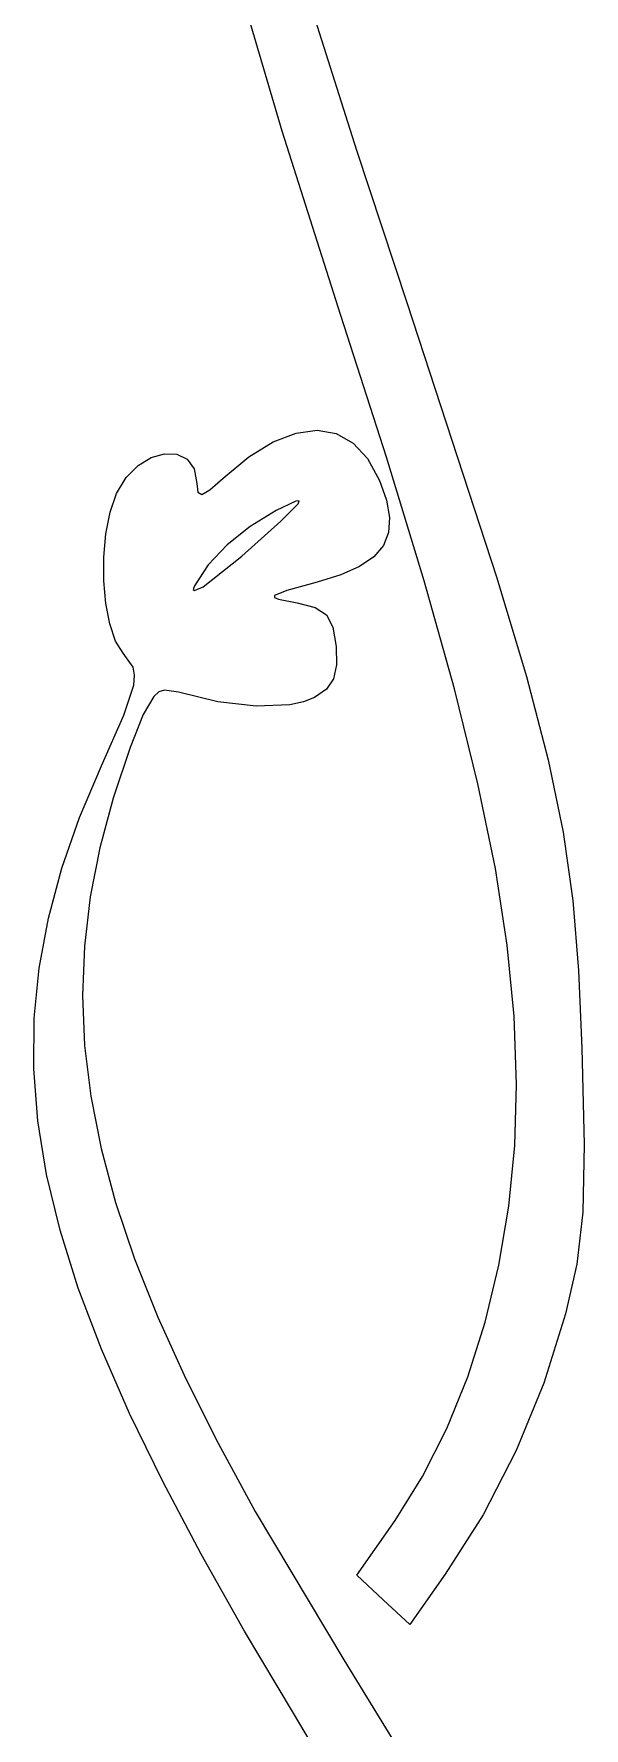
# Model space of a CAD drawing. Extents: x 9 to 1857, y 16 to 982.
# Drawn here: x 24.9 to 65.5, y 238.5 to 363.2 of the extents above; entities that cross this region are included whole.
import ezdxf

# ---------------------------------------------------------------- set-up
doc = ezdxf.new("R2010")
doc.units = 0

msp = doc.modelspace()

# ---------------------------------------------------------------- linework, layer by layer
at = {"layer": 'Layer 1'}
for p, q in [((43.224904, 356.061085), (39.81021, 367.675743)), ((45.642475, 364.312508), (48.70209, 354.648985)), ((47.56254, 342.48277), (43.224904, 356.061085)), ((48.70209, 354.648985), (52.43672, 343.37243)), ((52.43672, 343.37243), (59.042367, 323.245082)), ((50.917425, 332.052996), (47.56254, 342.48277)), ((40.775792, 332.069477), (42.573026, 333.176223)), ((42.573026, 333.176223), (44.256682, 333.831694)), ((44.256682, 333.831694), (45.810709, 334.036119)), ((45.810709, 334.036119), (47.219057, 333.789723)), ((47.219057, 333.789723), (48.465677, 333.092735)), ((48.465677, 333.092735), (49.534518, 331.945382)), ((32.611153, 331.438279), (33.583969, 332.027258)), ((33.583969, 332.027258), (34.566236, 332.307131)), ((34.566236, 332.307131), (35.475392, 332.267415)), ((35.475392, 332.267415), (36.228874, 331.897626)), ((36.228874, 331.897626), (36.744117, 331.187282)), ((38.88103, 330.51123), (40.775792, 332.069477)), ((49.534518, 331.945382), (50.40953, 330.34789)), ((53.690859, 322.953895), (50.917425, 332.052996)), ((31.02413, 329.37493), (31.730353, 330.550675)), ((31.730353, 330.550675), (32.611153, 331.438279)), ((36.744117, 331.187282), (36.93856, 330.1259)), ((37.891791, 329.653955), (38.88103, 330.51123)), ((30.552291, 328.002486), (31.02413, 329.37493)), ((36.93856, 330.1259), (37.015745, 329.48018)), ((37.015745, 329.48018), (37.301759, 329.316569)), ((37.301759, 329.316569), (37.891791, 329.653955)), ((50.40953, 330.34789), (50.927403, 328.890475)), ((30.241105, 326.412389), (30.552291, 328.002486)), ((42.7834, 328.117), (40.873667, 326.952823)), ((44.242854, 328.814757), (42.7834, 328.117)), ((42.7834, 328.117), (42.7834, 328.117)), ((43.128674, 327.333783), (44.407995, 328.62021)), ((44.496598, 328.841495), (44.242854, 328.814757)), ((44.407995, 328.62021), (44.496598, 328.841495)), ((50.927403, 328.890475), (51.15473, 327.617195)), ((40.873667, 326.952823), (39.183914, 325.596494)), ((40.25474, 324.7559), (43.128674, 327.333783)), ((51.15473, 327.617195), (51.080625, 326.510314)), ((30.08655, 324.699586), (30.241105, 326.412389)), ((39.183914, 325.596494), (37.790086, 324.117837)), ((50.694201, 325.552099), (49.984571, 324.724812)), ((51.080625, 326.510314), (50.694201, 325.552099)), ((30.084603, 322.959024), (30.08655, 324.699586)), ((37.418603, 322.516642), (40.25474, 324.7559)), ((49.984571, 324.724812), (48.940847, 324.010719)), ((37.790086, 324.117837), (36.76813, 322.58668)), ((47.552142, 323.392083), (45.80757, 322.85117)), ((48.940847, 324.010719), (47.552142, 323.392083)), ((59.042367, 323.245082), (61.236727, 315.905321)), ((30.231238, 321.28565), (30.084603, 322.959024)), ((36.76813, 322.58668), (36.675791, 322.321547)), ((36.675791, 322.321547), (36.762957, 322.227426)), ((36.762957, 322.227426), (37.418603, 322.516642)), ((43.576986, 322.238723), (42.668585, 321.863834)), ((42.668585, 321.863834), (42.672105, 321.72602)), ((45.80757, 322.85117), (43.576986, 322.238723)), ((55.925367, 314.999463), (53.690859, 322.953895)), ((30.522433, 319.774412), (30.231238, 321.28565)), ((42.672105, 321.72602), (42.960454, 321.60025)), ((42.960454, 321.60025), (44.33068, 321.32172)), ((44.33068, 321.32172), (45.659226, 320.983042)), ((45.659226, 320.983042), (46.491651, 320.436466)), ((30.954165, 318.520256), (30.522433, 319.774412)), ((46.491651, 320.436466), (46.962594, 319.532105)), ((46.962594, 319.532105), (47.20669, 318.12007)), ((31.52241, 317.61813), (30.954165, 318.520256)), ((47.20669, 318.12007), (47.249708, 316.757006)), ((32.242831, 316.585588), (31.52241, 317.61813)), ((32.360569, 316.007059), (32.242831, 316.585588)), ((32.296154, 315.281681), (32.360569, 316.007059)), ((47.028154, 315.744361), (46.498782, 314.979789)), ((47.249708, 316.757006), (47.028154, 315.744361)), ((61.236727, 315.905321), (62.832345, 309.785393)), ((31.559342, 313.074349), (32.296154, 315.281681)), ((33.765129, 314.444204), (32.989892, 313.115857)), ((34.148089, 314.768249), (33.765129, 314.444204)), ((34.563456, 314.905946), (34.148089, 314.768249)), ((35.59795, 314.7435), (34.563456, 314.905946)), ((38.48111, 314.038228), (35.59795, 314.7435)), ((45.61835, 314.36094), (44.817154, 314.044331)), ((46.498782, 314.979789), (45.61835, 314.36094)), ((57.663476, 308.003695), (55.925367, 314.999463)), ((29.90936, 309.33153), (31.559342, 313.074349)), ((32.989892, 313.115857), (32.02467, 310.67849)), ((41.323264, 313.731322), (38.48111, 314.038228)), ((43.807861, 313.834866), (41.323264, 313.731322)), ((44.817154, 314.044331), (43.807861, 313.834866)), ((32.02467, 310.67849), (30.773297, 306.960373)), ((28.304792, 305.527384), (29.90936, 309.33153)), ((62.832345, 309.785393), (63.934398, 304.438212)), ((30.773297, 306.960373), (29.790513, 303.304088)), ((58.947712, 301.780586), (57.663476, 308.003695)), ((27.001436, 301.800855), (28.304792, 305.527384)), ((63.934398, 304.438212), (64.648061, 299.416697)), ((29.790513, 303.304088), (29.082631, 299.682719)), ((26.00589, 298.119461), (27.001436, 301.800855)), ((59.8206, 296.144133), (58.947712, 301.780586)), ((29.082631, 299.682719), (28.655961, 296.069346)), ((64.648061, 299.416697), (65.078509, 294.273764)), ((25.324752, 294.450721), (26.00589, 298.119461)), ((28.655961, 296.069346), (28.516815, 292.437052)), ((60.324668, 290.908329), (59.8206, 296.144133)), ((24.964621, 290.762154), (25.324752, 294.450721)), ((65.078509, 294.273764), (65.33092, 288.56233)), ((28.516815, 292.437052), (28.671505, 288.75892)), ((24.932095, 287.021279), (24.964621, 290.762154)), ((60.50244, 285.88717), (60.324668, 290.908329)), ((28.671505, 288.75892), (29.126341, 285.00803)), ((65.33092, 288.56233), (65.491417, 281.462905)), ((25.233771, 283.195615), (24.932095, 287.021279)), ((60.372095, 281.37703), (60.50244, 285.88717)), ((29.126341, 285.00803), (29.887636, 281.157465)), ((25.876248, 279.25268), (25.233771, 283.195615)), ((29.887636, 281.157465), (30.961701, 277.180307)), ((59.936308, 276.926889), (60.372095, 281.37703)), ((65.491417, 281.462905), (65.384069, 276.489955)), ((26.866123, 275.159994), (25.876248, 279.25268)), ((30.961701, 277.180307), (32.354847, 273.049638)), ((59.206576, 272.577967), (59.936308, 276.926889)), ((65.384069, 276.489955), (64.948219, 272.660568)), ((28.209996, 270.885075), (26.866123, 275.159994)), ((32.354847, 273.049638), (34.073386, 268.738541)), ((58.194397, 268.371486), (59.206576, 272.577967)), ((64.948219, 272.660568), (64.12321, 268.99183)), ((29.914463, 266.395442), (28.209996, 270.885075)), ((34.073386, 268.738541), (36.123629, 264.220096)), ((56.911269, 264.348666), (58.194397, 268.371486)), ((64.12318, 268.992), (62.520873, 263.884265)), ((64.12321, 268.99183), (64.12318, 268.992)), ((31.986124, 261.658614), (29.914463, 266.395442)), ((36.123629, 264.220096), (38.511887, 259.467387)), ((55.368688, 260.550726), (56.911269, 264.348666)), ((62.520873, 263.884265), (60.478278, 258.925746)), ((34.431576, 256.64211), (31.986124, 261.658614)), ((38.511887, 259.467387), (41.244472, 254.453495)), ((53.578153, 257.018887), (55.368688, 260.550726)), ((60.478278, 258.925746), (58.038426, 254.20933)), ((51.55116, 253.79437), (53.578153, 257.018887)), ((37.257417, 251.313449), (34.431576, 256.64211)), ((41.244472, 254.453495), (47.76787, 243.53449)), ((48.72778, 249.76362), (51.55116, 253.79437)), ((58.038426, 254.20933), (55.24435, 249.8279)), ((40.470246, 245.640149), (37.257417, 251.313449)), ((50.68031, 247.94855), (48.72778, 249.76362)), ((55.24435, 249.8279), (52.63284, 246.13346)), ((52.63284, 246.13346), (50.68031, 247.94855)), ((44.07666, 239.58973), (40.470246, 245.640149)), ((47.76787, 243.53449), (53.58752, 234.063394)), ((49.881202, 229.87062), (44.07666, 239.58973))]:
    msp.add_line(p, q, dxfattribs=at)

doc.saveas('drawing.dxf')
